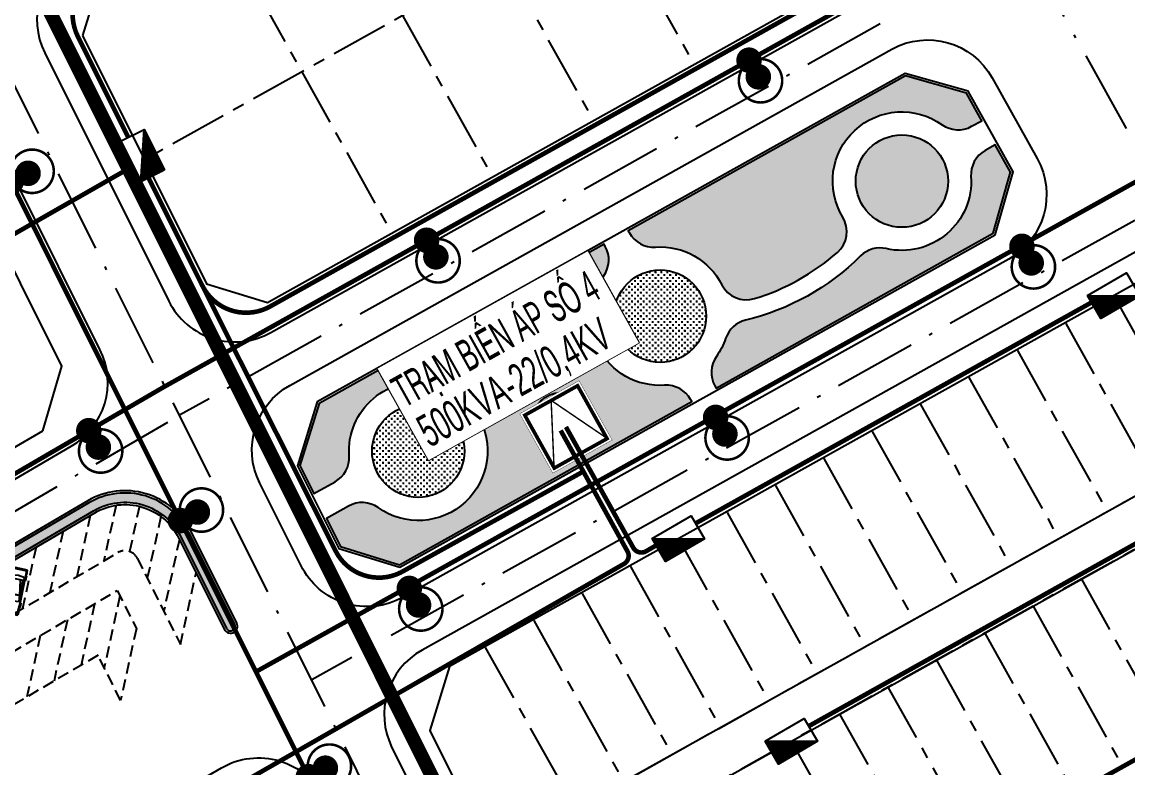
# Model space of a CAD drawing. Header units: metres. Extents: x 566107 to 571261, y 2062953 to 2068466.
# Drawn here: x 568926.5 to 569046.3, y 2066257.9 to 2066338.6 of the extents above; entities that cross this region are included whole.
import ezdxf
from ezdxf.enums import TextEntityAlignment as Align

# ---------------------------------------------------------------- set-up
doc = ezdxf.new("R2010")
doc.units = ezdxf.units.M
for name, pattern in [('ACAD_ISO10W100', [18.5, 12, -3, 0.5, -3]), ('CENTER', [2, 1.25, -0.25, 0.25, -0.25]), ('DOT', [0.25, 0, -0.25]), ('HIDDEN', [0.375, 0.25, -0.125])]:
    doc.linetypes.add(name, pattern=pattern)
for name, color, linetype in [('BoThamCo', 94, 'CONTINUOUS'), ('ChiaLo', 128, 'CENTER'), ('Dien', 1, 'CONTINUOUS'), ('Dien CS', 2, 'CONTINUOUS'), ('DIEN HOA', 251, 'CONTINUOUS'), ('DIEN QH', 6, 'CONTINUOUS'), ('Dien SH', 6, 'CONTINUOUS'), ('DIENQH', 1, 'CONTINUOUS'), ('ghi_chu', 7, 'CONTINUOUS'), ('hacth sdd', 8, 'CONTINUOUS'), ('LogDg', 7, 'CONTINUOUS'), ('RANHGIOI', 2, 'HIDDEN'), ('TimDg', 222, 'CONTINUOUS'), ('ViaHeS', 32, 'CONTINUOUS')]:
    doc.layers.add(name, color=color, linetype=linetype)
doc.styles.add('ARIALB', font='VHARIALB.TTF', dxfattribs={"width": 0.75})
doc.styles.add('KTEN', font='VHARIALN.TTF')
doc.styles.get("Standard").update_dxf_attribs({"font": 'VHARIALN.TTF'})
doc.styles.add('style3', font='VHARIALN.TTF')
doc.linetypes.add('DD0', pattern='A,12.7,-5.08,["0,4kV",Standard,S=2.54,R=0,X=-2.54,Y=-1.27],-9.35', length=27.13)
doc.linetypes.add('DIEN22KV', pattern='A,12.7,-5.08,["22KV",Standard,S=2.54,R=0,X=-2.54,Y=-1.27],-9.08', length=26.86)
doc.linetypes.add('DIENCS_LINE', pattern='A,12.7,-5.08,["CS",Standard,S=2.54,R=0,X=-2.54,Y=-1.27],-6.35', length=24.13)
pattern_1 = [(0, (568838.590178164, 2066230.129243872), (0.3175, 0.3175), [0.15875, -0.4762500000000001]), (90, (568838.6695531639, 2066230.049868872), (-0.3175, 0.3175), [0.15875, -0.4762500000000001])]
pattern_2 = [(0, (568078.4122556136, 2065965.172538756), (0.3175, 0.3175), [0.15875, -0.4762500000000001]), (90, (568078.4916306136, 2065965.093163756), (-0.3175, 0.3175), [0.15875, -0.4762500000000001])]

# ---------------------------------------------------------------- blocks, each defined once
blk = doc.blocks.new('mb-«t«-1')
at = {"color": 251}
blk.add_wipeout([(859.1008053915066, 6.912159733474255e-10), (876.4170112080319, 536.8023803266333), (817.9421219586802, 536.8023803263932), (817.9421219590149, 623.3834094121194), (911.0494228420575, 623.3834094120466), (911.0494228420939, 1194.8182013719052), (821.250902964377, 1195.2694367584772), (825.48385027123, 3652.3221924818645), (893.7332170252776, 3652.322192481959), (893.7332170251393, 4180.466469899417), (783.1019020833337, 4180.466469899933), (762.6167174240763, 4262.407208536548), (850.4427024826291, 4284.363704801392), (807.1521879407155, 5028.960554932004), (-4.147295840084553e-10, 5098.225378200084), (-850.4427024835895, 5028.960554931771), (-893.7332170259833, 4310.338013527384), (-805.5796729880967, 4304.72313811096), (-805.5796729881549, 4206.440778624899), (-919.7075257516917, 4206.4407786253), (-919.7075257514298, 3695.6127070240836), (-845.4794587780998, 3678.296501207391), (-824.4683937580339, 1194.8182013719925), (-893.7173196602234, 1195.8674275223239), (-902.3913199349045, 623.3834094114573), (-813.5035004546444, 624.4862034761973), (-813.5035004547462, 536.8023803267861), (-885.0751141174333, 536.8023803265896), (-859.1008053922778, -1.4551915228366852e-11)], dxfattribs=at).dxf.layer = 'DIEN HOA'
at = {"layer": 'DIEN HOA', "color": 251, "linetype": 'Continuous'}
for p, q in [((-893.7332170257578, 4310.338013526982), (-850.4427024836186, 5028.960554931313)), ((-4.656613e-10, 5098.22537819948), (-850.4427024836186, 5028.960554931313)), ((-763.8616733985252, 4959.695731663611), (-850.4427024836186, 3600.37357503036)), ((-8.658102908637373, 5020.302452023141), (-763.8616733985252, 4959.695731663611)), ((-183.7687785296002, 4977.011937480419), (-711.9130559473997, 4977.011937480885)), ((-183.7687785296002, 4977.011937480419), (-711.9130559473997, 4977.011937480885)), ((-668.6225414049113, 4803.849879310932), (-711.9130559473997, 4977.011937480885)), ((-183.7687785296002, 4977.011937480419), (-400.2213512419257, 4803.849879310465)), ((-8.658102908637373, 5020.302452023141), (-58.90579129569232, 3623.416714868508)), ((-8.658102908637373, 5020.302452023141), (142.1995540964417, 3622.354830442462)), ((685.938747221604, 4977.011937480419), (-8.658102908637373, 5020.302452023141)), ((807.1521879405483, 5028.960554931778), (-4.656613e-10, 5098.22537819948)), ((337.6660134306877, 4803.849879310932), (164.5039552609669, 4977.011937480419)), ((685.938747221604, 4977.011937480419), (207.7944698036881, 4977.011937480885)), ((685.938747221604, 4977.011937480419), (207.7944698036881, 4977.011937480885)), ((685.938747221604, 4977.011937480419), (642.6482326791155, 4803.849879310932)), ((720.5711588556876, 4959.695731663611), (685.938747221604, 4977.011937480419)), ((720.5711588556876, 4959.695731663611), (833.1264966658784, 3557.083060488105)), ((807.1521879405483, 5028.960554931778), (850.4427024831531, 4284.363704801071)), ((-919.7075257513208, 4206.440778624732), (-919.7075257512041, 4180.466469899286)), ((-919.7075257513208, 4206.440778624732), (-815.8102908495348, 4206.440778624732)), ((-919.7075257512041, 4180.466469899286), (-919.7075257513208, 4128.517852448392)), ((-919.7075257513208, 4128.517852448392), (-919.7075257512041, 4180.466469899286)), ((-919.7075257513208, 4128.517852448392), (-919.7075257514371, 4041.936823363417)), ((-919.7075257514371, 4041.936823363417), (-919.7075257513208, 4128.517852448392)), ((-919.7075257514371, 4041.936823363417), (-919.7075257515534, 3938.03958846163)), ((-919.7075257515534, 3938.03958846163), (-919.7075257514371, 4041.936823363417)), ((-919.7075257514371, 3834.14235355938), (-919.7075257515534, 3938.03958846163)), ((-919.7075257515534, 3938.03958846163), (-919.7075257514371, 3834.14235355938)), ((-919.7075257513208, 3756.219427383506), (-919.7075257514371, 3834.14235355938)), ((-919.7075257514371, 3834.14235355938), (-919.7075257513208, 3756.219427383506)), ((-919.7075257515534, 3695.612707023975), (-919.7075257513208, 3756.219427383506)), ((-919.7075257513208, 3756.219427383506), (-919.7075257515534, 3695.612707023975)), ((-919.7075257515534, 3695.612707023975), (-919.7075257513208, 3678.2965012067)), ((-919.7075257513208, 3678.2965012067), (-824.4683937579393, 3678.2965012067)), ((-893.7332170257578, 4310.338013526982), (-807.1521879411303, 4301.679910618346)), ((-850.4427024833858, 4500.816277513746), (-763.8616733987583, 4500.816277513279)), ((43.29051454213913, 3635.005986664444), (-746.5454675814833, 3539.766854671296)), ((-400.2213512419257, 4803.849879310465), (-668.6225414049113, 4803.849879310932)), ((737.8873646724969, 3539.76685467083), (43.29051454213913, 3635.005986664444)), ((642.6482326791155, 4803.849879310932), (337.6660134306877, 4803.849879310932)), ((850.4427024831531, 4284.363704801071), (781.1778792151018, 4267.047498984262)), ((783.1019020834938, 4180.466469899286), (824.4683937575902, 4180.466469899286)), ((824.4683937575902, 4180.466469899286), (824.468393757357, 4163.150264082011)), ((824.4683937575902, 4180.466469899286), (893.7332170252921, 4180.466469899286)), ((859.0013357762946, 3652.322192481253), (824.4683937574736, 3652.322192481253)), ((893.7332170254085, 3652.322192481253), (859.0013357762946, 3652.322192481253)), ((893.7332170252921, 4180.466469899286), (893.7332170254085, 3652.322192481253)), ((-850.4427024836186, 3600.37357503036), (-807.1521879408974, 112.5553378104232)), ((-746.5454675814833, 3539.766854671296), (-737.8873646729623, 848.4940850320273)), ((-746.5454675814833, 3539.766854671296), (-633.9901297710603, 2881.751033625566)), ((-703.2549530391113, 3548.424957579468), (-616.6739239542512, 2916.383445259649)), ((-642.6482326795813, 2907.725342350547), (-341.5447812121129, 1229.450613005552)), ((-633.9901297710603, 2881.751033625566), (-633.9901297710603, 1437.24508280959)), ((608.0158210452646, 2916.383445259649), (-616.6739239542512, 2916.383445259649)), ((-616.6739239542512, 2916.383445259649), (-616.6739239541348, 2890.409136534203)), ((-616.6739239541348, 2890.409136534203), (-616.6739239542512, 1229.450613005087)), ((-616.6739239541348, 2890.409136534203), (608.0158210453808, 2890.409136534203)), ((633.9901297703618, 2907.725342351012), (382.8866783033591, 1229.450613005552)), ((737.8873646724969, 3539.76685467083), (608.0158210452646, 2916.383445259649)), ((608.0158210452646, 2916.383445259649), (608.0158210450318, 1238.108715913724)), ((608.0158210453808, 2890.409136534203), (608.0158210452646, 1229.450613005087)), ((729.2292617637431, 3479.1601343113), (633.9901297704782, 2890.409136534203)), ((633.9901297704782, 2890.409136534203), (642.6482326791155, 1445.903185717761)), ((729.2292617638595, 848.4940850320273), (737.8873646724969, 3539.76685467083)), ((833.1264966658784, 3557.083060488105), (815.8102908488361, 112.5553378099575)), ((-633.9901297710603, 1437.24508280959), (-746.5454675814833, 1160.18578973785)), ((-737.8873646729623, 848.4940850320273), (-616.6739239542512, 1229.450613005087)), ((-616.6739239542512, 1229.450613005087), (608.0158210452646, 1229.450613005087)), ((729.2292617638595, 848.4940850320273), (608.0158210450318, 1238.108715913724)), ((642.6482326791155, 1445.903185717761), (729.2292617639757, 1134.211481011938)), ((-893.7332170257578, 1194.818201371468), (-902.3913199347444, 623.3834094107151)), ((-902.3913199343953, 1099.57906937832), (-902.3913199345114, 1012.998040292877)), ((-815.8102908496512, 623.3834094111808), (-902.3913199347444, 623.3834094107151)), ((-824.4683937579393, 1194.818201371468), (-893.7332170257578, 1194.818201371468)), ((-885.0751141172368, 536.8023803262039), (-859.1008053921395, -4.656613e-10)), ((-815.8102908495348, 536.8023803262039), (-885.0751141172368, 536.8023803262039)), ((-859.1008053921395, -4.656613e-10), (859.1008053914412, 0)), ((815.8102908488361, 112.5553378099575), (-807.1521879408974, 112.5553378104232)), ((-17.31620581750758, 761.9130559470503), (-737.8873646729623, 874.4683937574736)), ((746.545467580785, 874.4683937574736), (-17.31620581750758, 761.9130559470503)), ((815.8102908486034, 536.8023803262039), (876.4170112080175, 536.8023803262039)), ((911.0494228422176, 1194.818201371468), (824.468393757357, 1194.818201371468)), ((824.468393757357, 623.3834094111808), (911.049422842334, 623.3834094111808)), ((859.1008053914412, 0), (876.4170112080175, 536.8023803262039)), ((911.049422842334, 623.3834094111808), (911.0494228422176, 1194.818201371468))]:
    blk.add_line(p, q, dxfattribs=at)
blk = doc.blocks.new('dsl')
at = {"color": 158, "linetype": 'DOT'}
blk.add_wipeout([(0, 1.5), (0.33644860936327353, 1.4617805352900177), (0.7271365341730276, 1.3119727361482205), (1.0179708990035576, 1.1016965319868746), (1.2342348857782783, 0.8524460373446345), (1.3543988210148825, 0.6446734317579512), (1.4417184349149323, 0.4140627419110956), (1.5, 0), (1.4408082852605588, -0.41721874987695173), (1.3263853264506624, -0.7005012247245759), (1.1508682344574481, -0.9620303045958281), (0.9135099182603594, -1.1897477167658508), (0.6119164755800454, -1.3695102143101394), (0.38024214177858096, -1.4510051391553134), (0, -1.5), (-0.4646015835460416, -1.4262346820905236), (-0.7918897030176879, -1.2739351231138016), (-1.1446356684900818, -0.9694375619291122), (-1.3156433532713265, -0.7204738487488953), (-1.4267119241412873, -0.46313398238271475), (-1.493310356047019, -0.14150682114990332), (-1.5, 0), (-1.4614062352338948, 0.3380707260221243), (-1.3372086829040484, 0.6796123441309305), (-1.1726255954709188, 0.9353871992789777), (-0.9171726725762708, 1.1869264040143435), (-0.6270318645983934, 1.362655877601469), (-0.2542087298352414, 1.478302378207502)], dxfattribs=at).dxf.layer = 'ghi_chu'
at = {"layer": 'ghi_chu', "color": 32}
blk.add_circle((0, 0), 1.5, dxfattribs=at)
at = {"layer": 'ghi_chu', "style": 'ARIALB'}
blk.add_attdef('01', text='', height=1.5, dxfattribs=at).set_placement((0, -0.75), align=Align.CENTER)
blk = doc.blocks.new('tbaQH')
at = {"layer": 'DIEN QH', "color": 1, "const_width": 0.1866239999999999}
blk.add_lwpolyline([(-9.053417123966673, -9.007060043565934), (10.1559498450525, -9.007060043007142), (10.1559498450525, 10.20230692489444), (-9.053417124525467, 10.20230692489444)], close=True, dxfattribs=at)
at = {"linetype": 'Continuous'}
blk.add_wipeout([(-9.053417123966673, 10.202306924961597), (10.155949845285077, 10.202306924961597), (10.155949845285077, -9.007060043565934), (-9.053417123966673, -9.007060043565934)], dxfattribs=at).dxf.layer = 'DIEN QH'
at = {"layer": 'DIEN QH', "color": 1}
for points, const_width in [([(-8.0465038792424, -8.003846961498269), (9.150037197283643, -8.003846961498269), (9.150037197283643, 9.192694115027777), (-8.0465038792424, 9.192694115027777)], 1.0368), ([(-8.113529908769587, -8.003846961498269), (9.207057257256647, -8.003846961498269), (0.5517666584618294, 9.234575191088013)], 0.4147199999999999)]:
    blk.add_lwpolyline(points, close=True, dxfattribs=dict(at, const_width=const_width))
blk = doc.blocks.new('cluong')
at = {"linetype": 'Continuous'}
blk.add_wipeout([(-8.175465915530367, 4.082034842994972), (9.200717352745414, 4.082034842982694), (9.200717352745414, -3.489652347628521), (-8.175465915530367, -3.489652347628862)], dxfattribs=at).dxf.layer = 'DIEN QH'
at = {"layer": 'DIENQH', "color": 4}
blk.add_lwpolyline([(-8.175465915530367, 4.082034842982694), (9.200717352745414, 4.082034842982694), (9.200717352745414, -3.489652347628635), (-8.175465915530367, -3.489652347628635)], close=True, dxfattribs=at)
at = {"linetype": 'Continuous'}
blk.add_wipeout([(-8.17546591553105, 4.082034842982807), (9.20071735274405, 4.082034842982807), (9.20071735274405, -3.4896523476286347), (-8.17546591553105, -3.4896523476286347)], dxfattribs=at).dxf.layer = 'DIEN QH'
at = {"layer": 'DIENQH', "color": 7, "style": 'style3', "width": 0.75}
for tag, p in [('TENTBA', (-3.678088293129804, 0.9659584685280151)), ('CONGTBA', (-4.848835408351988, -2.704138502759406))]:
    blk.add_attdef(tag, p, '', height=2.399999999906868, dxfattribs=at)
blk = doc.blocks.new('TCT')
at = {"layer": 'Dien SH', "linetype": 'ACAD_ISO10W100'}
h = blk.add_hatch(dxfattribs=at)
h.set_pattern_fill('ANSI31', color=8, scale=0.2, angle=359.8821450780735, style=0)
h.set_pattern_definition([(44.88214507807346, (4489.845164539991, -1045.592616699636), (-0.01764126996163365, 0.01771399430226742), [])])
h.paths.add_polyline_path([(-0.8581047976622358, 0.5049081214237958), (-2.414953387225978, -0.262628068914637), (-2.417317806510255, -1.412101125111803), (2.405679001938552, -1.422021833481267)])
h.paths.add_polyline_path([(-0.8581047976622358, 0.5049081214237958), (-2.411488130805083, 1.422021833714098), (-2.414953387225978, -0.262628068914637)])
at = {"layer": 'Dien SH', "color": 4, "linetype": 'ACAD_ISO10W100'}
blk.add_line((-2.411508536781184, 1.412101365625858), (2.4115085368976, -1.412101365625858), dxfattribs=at)
at = {"layer": 'Dien SH', "color": 4, "linetype": 'Continuous'}
blk.add_lwpolyline([(-2.411508536781184, 1.412101365625858), (2.411508677410893, 1.412101125577465), (2.4115085368976, -1.412101365625858), (-2.411508677876554, -1.412101125344634)], close=True, dxfattribs=at)
blk = doc.blocks.new('cs12')
at = {"layer": 'Dien CS', "color": 7, "linetype": 'Continuous', "ltscale": 20}
for points, const_width in [([(1.738124508876354, 0.9654597032349557, 1), (-1.738124508876354, 4.129747934639454, 1)], 0.2765145599999999), ([(0.5112130908528343, 1.592490859562531, 1), (-0.5112130909692496, 2.523163869744167, 1)], 1.3825728), ([(0.5112130906200036, 0.4653365048579872, -1), (-0.5112130905035883, -0.4653365048579872, -1)], 1.3825728)]:
    blk.add_lwpolyline(points, format="xyb", close=True, dxfattribs=dict(at, const_width=const_width))

msp = doc.modelspace()

# ---------------------------------------------------------------- hatches: boundary and pattern name
at = {"layer": 'hacth sdd'}
h = msp.add_hatch(dxfattribs=at)
h.set_pattern_fill('CROSS', color=64, scale=0.05, style=0)
h.set_pattern_definition(pattern_2)
edge = h.paths.add_edge_path()
edge.add_arc((568994.900192124, 2066317.267595718), 2.999999999840123, 209.1612944929664, 273.7843609646477)
edge.add_arc((568995.5932083497, 2066306.79049075), 7.500000000119837, 27.00167969835769, 93.78436095941481, ccw=False)
edge.add_arc((569004.9486371016, 2066311.557665266), 2.999999999752195, 207.0016797105366, 287.0710498020986)
edge.add_arc((568998.6307783346, 2066332.131168882), 24.52171903996585, 287.0710497950771, 311.249859567972)
edge.add_arc((569012.8209940578, 2066315.950249003), 3.000000000149219, 311.2498595683332, 391.3216308123646)
edge.add_arc((569021.7907517337, 2066321.408586409), 7.499999999895196, 54.53831220864248, 211.3216308098866, ccw=False)
edge.add_arc((569027.8824154369, 2066329.960874601), 3.000000000128534, 234.5383122030559, 299.1606591787439)
edge.add_line((569029.3441959543, 2066327.341104054), (569030.4423001978, 2066327.953824658))
edge.add_line((569030.4423001978, 2066327.953824658), (569028.7873141497, 2066330.919776572))
edge.add_line((569028.7873141497, 2066330.919776572), (569022.1839513736, 2066332.793158831))
edge.add_line((569022.1839513736, 2066332.793158831), (568992.1522044293, 2066316.035597135))
edge.add_line((568992.1522044293, 2066316.035597135), (568992.2804377857, 2066315.805786152))
edge = h.paths.add_edge_path(flags=17)
edge.add_arc((569021.7907517336, 2066321.408586409), 4.999999999999999, 0, 360)
h = msp.add_hatch(dxfattribs=at)
h.set_pattern_fill('CROSS', color=64, scale=0.05, style=0)
h.set_pattern_definition(pattern_2)
edge = h.paths.add_edge_path()
edge.add_arc((568994.900192124, 2066317.267595718), 2.999999999840123, 209.1612944929664, 273.7843609646477)
edge.add_arc((568995.5932083497, 2066306.79049075), 7.500000000119837, 27.00167969835769, 93.78436095941481, ccw=False)
edge.add_arc((569004.9486371016, 2066311.557665266), 2.999999999752195, 207.0016797105366, 287.0710498020986)
edge.add_arc((568998.6307783346, 2066332.131168882), 24.52171903996585, 287.0710497950771, 311.249859567972)
edge.add_arc((569012.8209940578, 2066315.950249003), 3.000000000149219, 311.2498595683332, 391.3216308123646)
edge.add_arc((569021.7907517337, 2066321.408586409), 7.499999999895196, 54.53831220864248, 211.3216308098866, ccw=False)
edge.add_arc((569027.8824154369, 2066329.960874601), 3.000000000128534, 234.5383122030559, 299.1606591787439)
edge.add_line((569029.3441959543, 2066327.341104054), (569030.4423001978, 2066327.953824658))
edge.add_line((569030.4423001978, 2066327.953824658), (569028.7873141497, 2066330.919776572))
edge.add_line((569028.7873141497, 2066330.919776572), (569022.1839513736, 2066332.793158831))
edge.add_line((569022.1839513736, 2066332.793158831), (568992.1522044293, 2066316.035597135))
edge.add_line((568992.1522044293, 2066316.035597135), (568992.2804377857, 2066315.805786152))
edge = h.paths.add_edge_path(flags=17)
edge.add_arc((569021.7907517336, 2066321.408586409), 4.999999999999999, 0, 360)
h = msp.add_hatch(dxfattribs=at)
h.set_pattern_fill('CROSS', color=64, scale=0.05, style=0)
h.set_pattern_definition(pattern_2)
edge = h.paths.add_edge_path()
edge.add_arc((569019.427357316, 2066311.178025973), 2.999999999991257, 76.99211274838673, 134.7851384515737)
edge.add_arc((568998.6307783347, 2066332.131168882), 26.52171903986554, 283.5364929131025, 314.78513844348043, ccw=False)
edge.add_arc((569005.5407688668, 2066303.429532588), 3.000000000046179, 103.5364929117617, 161.3315564007081)
edge.add_arc((568995.5932083501, 2066306.79049075), 7.499999999551714, 324.53822801632833, 341.3315564072948, ccw=False)
edge.add_arc((569004.1454875906, 2066300.69881448), 2.999999999549476, 144.5382280104939, 209.1612944912501)
edge.add_line((569001.5257332528, 2066299.237004914), (569001.6539666073, 2066299.007193935))
edge.add_line((569001.6539666073, 2066299.007193935), (569031.6857135515, 2066315.764755632))
edge.add_line((569031.6857135515, 2066315.764755632), (569033.5590958105, 2066322.368118407))
edge.add_line((569033.5590958105, 2066322.368118407), (569031.9041097636, 2066325.334070319))
edge.add_line((569031.9041097636, 2066325.334070319), (569030.8060751656, 2066324.721388577))
edge.add_arc((569032.2678556835, 2066322.10161803), 3.000000000125794, 119.1606591886769, 183.7844451575892)
edge.add_arc((569021.7907517336, 2066321.408586408), 7.499999999964484, -103.00788725871269, 3.7844451570833826, ccw=False)
edge = h.paths.add_edge_path()
edge.add_arc((569021.7907517336, 2066321.408586409), 4.999999999999999, 0, 360)
h = msp.add_hatch(dxfattribs=at)
h.set_pattern_fill('CROSS', color=64, scale=0.05, style=0)
h.set_pattern_definition(pattern_2)
edge = h.paths.add_edge_path()
edge.add_arc((569019.427357316, 2066311.178025973), 2.999999999991257, 76.99211274838673, 134.7851384515737)
edge.add_arc((568998.6307783347, 2066332.131168882), 26.52171903986554, 283.5364929131025, 314.78513844348043, ccw=False)
edge.add_arc((569005.5407688668, 2066303.429532588), 3.000000000046179, 103.5364929117617, 161.3315564007081)
edge.add_arc((568995.5932083501, 2066306.79049075), 7.499999999551714, 324.53822801632833, 341.3315564072948, ccw=False)
edge.add_arc((569004.1454875906, 2066300.69881448), 2.999999999549476, 144.5382280104939, 209.1612944912501)
edge.add_line((569001.5257332528, 2066299.237004914), (569001.6539666073, 2066299.007193935))
edge.add_line((569001.6539666073, 2066299.007193935), (569031.6857135515, 2066315.764755632))
edge.add_line((569031.6857135515, 2066315.764755632), (569033.5590958105, 2066322.368118407))
edge.add_line((569033.5590958105, 2066322.368118407), (569031.9041097636, 2066325.334070319))
edge.add_line((569031.9041097636, 2066325.334070319), (569030.8060751656, 2066324.721388577))
edge.add_arc((569032.2678556835, 2066322.10161803), 3.000000000125794, 119.1606591886769, 183.7844451575892)
edge.add_arc((569021.7907517336, 2066321.408586408), 7.499999999964484, -103.00788725871269, 3.7844451570833826, ccw=False)
edge = h.paths.add_edge_path()
edge.add_arc((569021.7907517336, 2066321.408586409), 4.999999999999999, 0, 360)
h = msp.add_hatch(dxfattribs=at)
h.set_pattern_fill('CROSS', color=64, scale=0.05, style=0)
h.set_pattern_definition(pattern_2)
edge = h.paths.add_edge_path()
edge.add_line((568989.6606834473, 2066314.343976586), (568989.5324500907, 2066314.573787568))
edge.add_line((568989.5324500907, 2066314.573787568), (568958.6524853482, 2066297.342924664))
edge.add_line((568958.6524853482, 2066297.342924664), (568956.5818966872, 2066290.626323467))
edge.add_line((568956.5818966872, 2066290.626323467), (568958.1010836307, 2066287.58884646))
edge.add_line((568958.1010836307, 2066287.58884646), (568960.3802755754, 2066288.860590807))
edge.add_arc((568958.9184950578, 2066291.480361354), 3.000000000012345, 299.1606591847937, 363.7789880807622)
edge.add_arc((568969.3956649667, 2066292.172395092), 7.499999999732554, 76.99513723215023, 183.7789880789874, ccw=False)
edge.add_arc((568971.7585193367, 2066302.40308027), 3.000000000065246, 256.9951372463491, 314.7877939789809)
edge.add_arc((568992.5553240338, 2066281.451652187), 26.52066097388798, 103.53575255297159, 134.787793963887, ccw=False)
edge.add_arc((568985.6459520198, 2066310.152349089), 2.999999999597681, 283.5357525459602, 341.3263714917318)
edge.add_arc((568995.5932083491, 2066306.79049075), 7.499999999216548, 144.5382280078544, 161.3263714934285, ccw=False)
edge.add_arc((568987.0409291092, 2066312.88216702), 2.999999999969017, 324.5382280107418, 389.1612944819501)
h = msp.add_hatch(dxfattribs=at)
h.set_pattern_fill('CROSS', color=64, scale=0.05, style=0)
h.set_pattern_definition(pattern_2)
edge = h.paths.add_edge_path()
edge.add_line((568989.6606834473, 2066314.343976586), (568989.5324500907, 2066314.573787568))
edge.add_line((568989.5324500907, 2066314.573787568), (568958.6524853482, 2066297.342924664))
edge.add_line((568958.6524853482, 2066297.342924664), (568956.5818966872, 2066290.626323467))
edge.add_line((568956.5818966872, 2066290.626323467), (568958.1010836307, 2066287.58884646))
edge.add_line((568958.1010836307, 2066287.58884646), (568960.3802755754, 2066288.860590807))
edge.add_arc((568958.9184950578, 2066291.480361354), 3.000000000012345, 299.1606591847937, 363.7789880807622)
edge.add_arc((568969.3956649667, 2066292.172395092), 7.499999999732554, 76.99513723215023, 183.7789880789874, ccw=False)
edge.add_arc((568971.7585193367, 2066302.40308027), 3.000000000065246, 256.9951372463491, 314.7877939789809)
edge.add_arc((568992.5553240338, 2066281.451652187), 26.52066097388798, 103.53575255297159, 134.787793963887, ccw=False)
edge.add_arc((568985.6459520198, 2066310.152349089), 2.999999999597681, 283.5357525459602, 341.3263714917318)
edge.add_arc((568995.5932083491, 2066306.79049075), 7.499999999216548, 144.5382280078544, 161.3263714934285, ccw=False)
edge.add_arc((568987.0409291092, 2066312.88216702), 2.999999999969017, 324.5382280107418, 389.1612944819501)
h = msp.add_hatch(dxfattribs=at)
h.set_pattern_fill('CROSS', color=64, scale=0.05, style=0)
h.set_pattern_definition(pattern_2)
edge = h.paths.add_edge_path()
edge.add_arc((568995.59320835, 2066306.790490751), 4.999999999999999, 0, 360)
h = msp.add_hatch(dxfattribs=at)
h.set_pattern_fill('CROSS', color=64, scale=0.05, style=0)
h.set_pattern_definition(pattern_2)
edge = h.paths.add_edge_path()
edge.add_arc((568995.59320835, 2066306.790490751), 4.999999999999999, 0, 360)
h = msp.add_hatch(dxfattribs=at)
h.set_pattern_fill('CROSS', color=64, scale=0.05, style=0)
h.set_pattern_definition(pattern_2)
edge = h.paths.add_edge_path()
edge.add_line((568961.8414062482, 2066286.240457659), (568959.4444123283, 2066284.902982124))
edge.add_line((568959.4444123283, 2066284.902982124), (568960.9715768695, 2066281.849554632))
edge.add_line((568960.9715768695, 2066281.849554632), (568967.3701596698, 2066279.877004439))
edge.add_line((568967.3701596698, 2066279.877004439), (568999.034212269, 2066297.54538437))
edge.add_line((568999.034212269, 2066297.54538437), (568998.9059789144, 2066297.775195348))
edge.add_arc((568996.2862245755, 2066296.313385783), 3.000000000324839, 29.16129447761655, 93.78436095296817)
edge.add_arc((568995.5932083495, 2066306.79049075), 7.499999999476652, 206.9972882450919, 273.78436096597886, ccw=False)
edge.add_arc((568986.2374142437, 2066302.024033299), 2.999999999792951, 26.99728824210899, 107.0720569500726)
edge.add_arc((568992.5553240334, 2066281.451652186), 24.52066097370816, 107.0720569490995, 131.2522115896917)
edge.add_arc((568978.3651417494, 2066297.631194067), 3.000000000379359, 131.2522115932877, 211.3245792068709)
edge.add_arc((568969.395664967, 2066292.172395092), 7.499999999943848, -125.46714468134888, 31.324579204690508, ccw=False)
edge.add_arc((568963.3031867656, 2066283.620687112), 3.000000000220642, 54.53285531766409, 119.1606591845686)
h = msp.add_hatch(dxfattribs=at)
h.set_pattern_fill('CROSS', color=64, scale=0.05, style=0)
h.set_pattern_definition(pattern_2)
edge = h.paths.add_edge_path()
edge.add_line((568961.8414062482, 2066286.240457659), (568959.4444123283, 2066284.902982124))
edge.add_line((568959.4444123283, 2066284.902982124), (568960.9715768695, 2066281.849554632))
edge.add_line((568960.9715768695, 2066281.849554632), (568967.3701596698, 2066279.877004439))
edge.add_line((568967.3701596698, 2066279.877004439), (568999.034212269, 2066297.54538437))
edge.add_line((568999.034212269, 2066297.54538437), (568998.9059789144, 2066297.775195348))
edge.add_arc((568996.2862245755, 2066296.313385783), 3.000000000324839, 29.16129447761655, 93.78436095296817)
edge.add_arc((568995.5932083495, 2066306.79049075), 7.499999999476652, 206.9972882450919, 273.78436096597886, ccw=False)
edge.add_arc((568986.2374142437, 2066302.024033299), 2.999999999792951, 26.99728824210899, 107.0720569500726)
edge.add_arc((568992.5553240334, 2066281.451652186), 24.52066097370816, 107.0720569490995, 131.2522115896917)
edge.add_arc((568978.3651417494, 2066297.631194067), 3.000000000379359, 131.2522115932877, 211.3245792068709)
edge.add_arc((568969.395664967, 2066292.172395092), 7.499999999943848, -125.46714468134888, 31.324579204690508, ccw=False)
edge.add_arc((568963.3031867656, 2066283.620687112), 3.000000000220642, 54.53285531766409, 119.1606591845686)
h = msp.add_hatch(dxfattribs=at)
h.set_pattern_fill('CROSS', color=64, scale=0.05, style=0)
h.set_pattern_definition([(0, (568124.4922125977, 2065856.434559209), (0.3175, 0.3175), [0.15875, -0.4762500000000001]), (90, (568124.5715875977, 2065856.355184209), (-0.3175, 0.3175), [0.15875, -0.4762500000000001])])
edge = h.paths.add_edge_path()
edge.add_arc((569156.911069473, 2066299.467663873), 1.749977559394258, 299.1612944793146, 479.1612944793146)
edge.add_line((569156.0583581611, 2066300.995834308), (569006.838920343, 2066217.732148702))
edge.add_arc((569007.6916316544, 2066216.203978268), 1.749977558760716, 119.1612944734299, 270.0000000114346)
edge.add_arc((569007.6916316547, 2066216.203978268), 1.749977558618411, 270, 299.1612944838012)
edge.add_line((569008.5443429664, 2066214.675807835), (569157.7637807849, 2066297.939493438))
h = msp.add_hatch(dxfattribs=at)
h.set_pattern_fill('CROSS', color=64, scale=0.05, style=0)
h.set_pattern_definition(pattern_2)
edge = h.paths.add_edge_path()
edge.add_arc((568969.3956649669, 2066292.172395092), 4.999999999999999, 0, 360)
h = msp.add_hatch(dxfattribs=at)
h.set_pattern_fill('CROSS', color=64, scale=0.05, style=0)
h.set_pattern_definition(pattern_2)
edge = h.paths.add_edge_path()
edge.add_arc((568969.3956649669, 2066292.172395092), 4.999999999999999, 0, 360)
h = msp.add_hatch(dxfattribs=at)
h.set_pattern_fill('CROSS', color=64, scale=0.05, style=0)
h.set_pattern_definition(pattern_1)
edge = h.paths.add_edge_path()
edge.add_line((568933.7143978506, 2066286.586560619), (568838.8331103023, 2066231.056152301))
edge.add_arc((568839.0856665111, 2066230.624625522), 0.4999999999453897, 120.3388151752436, 210.1574367655024)
edge.add_arc((568839.0856665112, 2066230.624625522), 0.5000000000582983, 210.1574367588006, 300.3388151752436)
edge.add_line((568839.33822272, 2066230.193098743), (568934.2195102683, 2066285.72350706))
edge.add_arc((568937.6290190874, 2066279.897895538), 6.749999999833656, 26.571817897282926, 120.3388151815671, ccw=False)
edge.add_line((568943.6660460724, 2066282.91730031), (568948.6265153522, 2066272.999290257))
edge.add_arc((568949.073702536, 2066273.22294987), 0.4999999998949919, 206.5718179198222, 300.157436777037)
edge.add_arc((568949.073702536, 2066273.22294987), 0.5000000000161244, 300.157436777037, 386.5718179078876)
edge.add_line((568949.5208897202, 2066273.446609483), (568944.5604204404, 2066283.364619536))
edge.add_arc((568937.6290190875, 2066279.897895537), 7.749999999986018, 26.57181790134568, 120.3388151821101)
h = msp.add_hatch(dxfattribs=at)
h.set_pattern_fill('CROSS', color=64, scale=0.05, style=0)
h.set_pattern_definition(pattern_1)
edge = h.paths.add_edge_path()
edge.add_line((568933.7143978506, 2066286.586560619), (568838.8331103023, 2066231.056152301))
edge.add_arc((568839.0856665111, 2066230.624625522), 0.4999999999453897, 120.3388151752436, 210.1574367655024)
edge.add_arc((568839.0856665112, 2066230.624625522), 0.5000000000582983, 210.1574367588006, 300.3388151752436)
edge.add_line((568839.33822272, 2066230.193098743), (568934.2195102683, 2066285.72350706))
edge.add_arc((568937.6290190874, 2066279.897895538), 6.749999999833656, 26.571817897282926, 120.3388151815671, ccw=False)
edge.add_line((568943.6660460724, 2066282.91730031), (568948.6265153522, 2066272.999290257))
edge.add_arc((568949.073702536, 2066273.22294987), 0.4999999998949919, 206.5718179198222, 300.157436777037)
edge.add_arc((568949.073702536, 2066273.22294987), 0.5000000000161244, 300.157436777037, 386.5718179078876)
edge.add_line((568949.5208897202, 2066273.446609483), (568944.5604204404, 2066283.364619536))
edge.add_arc((568937.6290190875, 2066279.897895537), 7.749999999986018, 26.57181790134568, 120.3388151821101)

# ---------------------------------------------------------------- linework, layer by layer
at = {"layer": 'BoThamCo'}
for points in [[(568992.2804377859, 2066315.805786152, 0.2896898632729313), (568995.09819676, 2066314.274137156, -0.2999320107246777), (569002.2756574586, 2066310.195615404, 0.3643130540472232), (569005.829309146, 2066308.689840873, 0.1058931237786904), (569014.7990259749, 2066313.694724732, 0.3643249216468126), (569015.3837819654, 2066317.509773976, -0.815458904325644), (569026.1419400929, 2066327.517363689, 0.289686460428459), (569029.3441959543, 2066327.341104054), (569030.4423001978, 2066327.953824658), (569028.7873141497, 2066330.919776572), (569022.1839513736, 2066332.793158831), (568992.1522044293, 2066316.035597135), (568992.2804377857, 2066315.805786152)], [(568992.2804377859, 2066315.805786152, 0.2896898632729313), (568995.09819676, 2066314.274137156, -0.2999320107246777), (569002.2756574586, 2066310.195615404, 0.3643130540472232), (569005.829309146, 2066308.689840873, 0.1058931237786904), (569014.7990259749, 2066313.694724732, 0.3643249216468126), (569015.3837819654, 2066317.509773976, -0.815458904325644), (569026.1419400929, 2066327.517363689, 0.289686460428459), (569029.3441959543, 2066327.341104054), (569030.4423001978, 2066327.953824658), (569028.7873141497, 2066330.919776572), (569022.1839513736, 2066332.793158831), (568992.1522044293, 2066316.035597135), (568992.2804377857, 2066315.805786152)], [(569020.1026128636, 2066314.101043241, 0.2576543115325142), (569017.3140069089, 2066313.307286422, -0.1371992059421847), (569004.8385749476, 2066306.346195699, 0.25766379333555), (569002.698608719, 2066304.389806349, -0.0734061422832508), (569001.7019792364, 2066302.439293414, 0.2896898633264461), (569001.5257332528, 2066299.237004914), (569001.6539666073, 2066299.007193935), (569031.6857135515, 2066315.764755632), (569033.5590958105, 2066322.368118407), (569031.9041097636, 2066325.334070319), (569030.8060751656, 2066324.721388577, 0.2896932661384335), (569029.2743974118, 2066321.903608995, -0.5029056849024971), (569020.1026128636, 2066314.10104324)], [(569020.1026128636, 2066314.101043241, 0.2576543115325142), (569017.3140069089, 2066313.307286422, -0.1371992059421847), (569004.8385749476, 2066306.346195699, 0.25766379333555), (569002.698608719, 2066304.389806349, -0.0734061422832508), (569001.7019792364, 2066302.439293414, 0.2896898633264461), (569001.5257332528, 2066299.237004914), (569001.6539666073, 2066299.007193935), (569031.6857135515, 2066315.764755632), (569033.5590958105, 2066322.368118407), (569031.9041097636, 2066325.334070319), (569030.8060751656, 2066324.721388577, 0.2896932661384335), (569029.2743974118, 2066321.903608995, -0.5029056849024971), (569020.1026128636, 2066314.10104324)], [(568989.6606834473, 2066314.343976586), (568989.5324500907, 2066314.573787568), (568958.6524853482, 2066297.342924664), (568956.5818966872, 2066290.626323467), (568958.1010836307, 2066287.58884646), (568960.3802755754, 2066288.860590807, 0.2896674570872698), (568961.9119721747, 2066291.678085279, -0.5028593181563612), (568971.0834180886, 2066299.480027362, 0.2576525947094516), (568973.8719684279, 2066300.273917773, -0.1372143022132677), (568986.3481082503, 2066307.235676906, 0.2576431129544263), (568988.4880252567, 2066309.191818135, -0.0733833969978657), (568989.4844374637, 2066311.141688086, 0.2896898632897158), (568989.6606834476, 2066314.343976586)], [(568989.6606834473, 2066314.343976586), (568989.5324500907, 2066314.573787568), (568958.6524853482, 2066297.342924664), (568956.5818966872, 2066290.626323467), (568958.1010836307, 2066287.58884646), (568960.3802755754, 2066288.860590807, 0.2896674570872698), (568961.9119721747, 2066291.678085279, -0.5028593181563612), (568971.0834180886, 2066299.480027362, 0.2576525947094516), (568973.8719684279, 2066300.273917773, -0.1372143022132677), (568986.3481082503, 2066307.235676906, 0.2576431129544263), (568988.4880252567, 2066309.191818135, -0.0733833969978657), (568989.4844374637, 2066311.141688086, 0.2896898632897158), (568989.6606834476, 2066314.343976586)], [(568961.8414062482, 2066286.240457659), (568959.4444123283, 2066284.902982124), (568960.9715768695, 2066281.849554632), (568967.3701596698, 2066279.877004439), (568999.034212269, 2066297.54538437), (568998.9059789144, 2066297.775195348, 0.2896898632915413), (568996.08821994, 2066299.306844345, -0.2999528959395321), (568988.910498274, 2066303.385878285, 0.3643397365916948), (568985.3566917886, 2066304.891842211, 0.1058990576765507), (568976.3870172432, 2066299.886637137, 0.364327869195367), (568975.8024340972, 2066296.071537217, -0.8155199690009224), (568965.0438948233, 2066286.064032249, 0.2897122689113736), (568961.8414062479, 2066286.240457659)], [(568961.8414062482, 2066286.240457659), (568959.4444123283, 2066284.902982124), (568960.9715768695, 2066281.849554632), (568967.3701596698, 2066279.877004439), (568999.034212269, 2066297.54538437), (568998.9059789144, 2066297.775195348, 0.2896898632915413), (568996.08821994, 2066299.306844345, -0.2999528959395321), (568988.910498274, 2066303.385878285, 0.3643397365916948), (568985.3566917886, 2066304.891842211, 0.1058990576765507), (568976.3870172432, 2066299.886637137, 0.364327869195367), (568975.8024340972, 2066296.071537217, -0.8155199690009224), (568965.0438948233, 2066286.064032249, 0.2897122689113736), (568961.8414062479, 2066286.240457659)]]:
    msp.add_lwpolyline(points, format="xyb", dxfattribs=at)
msp.add_lwpolyline([(568933.7143978506, 2066286.586560619), (568838.8331103023, 2066231.056152301, 0.4132866684418166), (568838.6533423905, 2066230.373436639, 0.4151410640959912), (568839.33822272, 2066230.193098743), (568934.2195102683, 2066285.72350706, -0.4336040298207842), (568943.6660460724, 2066282.91730031), (568948.6265153522, 2066272.999290257, 0.4326641440931852), (568949.3248914188, 2066272.790625749, 0.3960005966474293), (568949.5208897202, 2066273.446609483), (568944.5604204404, 2066283.364619536, 0.4336040298239282)], format="xyb", close=True, dxfattribs=at)
for centre in [(569021.7907517336, 2066321.408586409), (569021.7907517336, 2066321.408586409), (568995.59320835, 2066306.790490751), (568995.59320835, 2066306.790490751), (568969.3956649669, 2066292.172395092), (568969.3956649669, 2066292.172395092)]:
    msp.add_circle(centre, 4.999999999999999, dxfattribs=at)
at = {"layer": 'ChiaLo', "ltscale": 5}
for points in [[(569105.4592588048, 2066416.191297916), (568939.7480130496, 2066323.72526756)], [(568979.7861270843, 2066368.969241909), (568999.2769212939, 2066334.039184063)], [(568968.8704840073, 2066362.878368718), (568988.3612782172, 2066327.948310873)], [(568957.9548409305, 2066356.787495528), (568977.4456351403, 2066321.857437683)], [(568947.0391978536, 2066350.696622338), (568966.5299920634, 2066315.766564493)], [(569044.7769106072, 2066308.92466646), (569054.522307712, 2066291.459637538)], [(569039.5374019303, 2066306.001047329), (569049.2827990351, 2066288.536018407)], [(569034.2978932534, 2066303.077428198), (569044.0432903582, 2066285.612399275)], [(569029.0583845766, 2066300.153809066), (569038.8037816813, 2066282.688780144)], [(569023.8188758997, 2066297.230189935), (569033.5642730044, 2066279.765161013)], [(569018.5793672225, 2066294.306570804), (569028.3247643273, 2066276.841541881)], [(569013.3398585456, 2066291.382951672), (569023.0852556503, 2066273.91792275)], [(569008.1003498686, 2066288.459332541), (569017.8457469735, 2066270.994303619)], [(569002.8608411917, 2066285.53571341), (569012.6062382966, 2066268.070684487)], [(568997.6213325148, 2066282.612094278), (569007.3667296197, 2066265.147065356)], [(568992.3818238379, 2066279.688475147), (569002.1272209428, 2066262.223446225)], [(569041.2401309576, 2066278.322522913), (569050.9855280621, 2066260.857493991)], [(568987.142315161, 2066276.764856016), (568996.8877122658, 2066259.299827093)], [(569036.0006222806, 2066275.398903782), (569045.7460193853, 2066257.93387486)], [(568981.9028064841, 2066273.841236884), (568991.6482035889, 2066256.376207962)], [(569030.7611136036, 2066272.475284651), (569040.5065107084, 2066255.010255728)], [(568976.6632978071, 2066270.917617753), (568986.4086949119, 2066253.452588831)], [(569025.5216049268, 2066269.551665519), (569035.2670020316, 2066252.086636597)], [(569020.2820962499, 2066266.628046388), (569030.0274933547, 2066249.163017465)], [(569015.0425875729, 2066263.704427256), (569024.7879846778, 2066246.239398334)], [(569009.803078896, 2066260.780808125), (569019.548476001, 2066243.315779202)]]:
    msp.add_lwpolyline(points, dxfattribs=at)
at = {"layer": 'Dien SH', "color": 6, "linetype": 'DD0', "ltscale": 0.45, "const_width": 0.5}
msp.add_lwpolyline([(568937.980963395, 2066326.140553685), (568932.5440980468, 2066337.011074627, -0.4078861762865066), (568934.958790405, 2066344.528390979), (569031.9811598307, 2066398.666378511)], format="xyb", dxfattribs=at)
for points in [[(568925.330808114, 2066315.51876454), (568938.490824772, 2066323.03158416)], [(568999.4451390266, 2066284.3628311), (569042.3288618372, 2066308.27375772)], [(569011.695753333, 2066262.409483583), (569054.5715905578, 2066286.333982179)]]:
    msp.add_lwpolyline(points, dxfattribs=at)
at = {"layer": 'LogDg'}
msp.add_lwpolyline([(568928.9358747741, 2066335.283231183), (568942.3691684854, 2066308.424574353, 0.4275136513640027), (568953.4223222722, 2066305.017116589), (569114.8529454524, 2066395.094581371, 0.4127163668284821), (569117.9606436623, 2066405.942971349), (569103.4765351948, 2066432.215278902, 0.4157123446448776), (569092.5725193013, 2066435.338912062), (568932.1927108774, 2066345.847796557, 0.4010373897933944)], format="xyb", close=True, dxfattribs=at)
msp.add_lwpolyline([(568747.0171258041, 2066111.631777173, -0.2699449570361327), (568731.575560217, 2066124.544051937), (568720.480008246, 2066155.221473286, -0.3624568435240875), (568723.9800231059, 2066164.857297198), (568817.1654171133, 2066219.07224084, -0.414383604057916), (568833.5757515602, 2066214.728496583), (568839.7029900948, 2066204.182834756, 0.4142135623498612), (568850.639198146, 2066201.284670949), (568948.0737645855, 2066257.89608518, -0.4326641440509916), (568959.2477816521, 2066254.557453055), (568976.279262281, 2066220.504546651, -0.3960005967106472), (568973.1432894581, 2066210.008806916), (568830.9200145364, 2066127.374265357, -0.0129992497524106), (568785.852160921, 2066102.733126933, -0.2781172685846299), (568765.2481628542, 2066104.139912225, 0.1108475370652029), (568747.017125681, 2066111.631776453)], format="xyb", dxfattribs=at)
at = {"layer": 'RANHGIOI', "color": 1, "ltscale": 9, "const_width": 0.5}
msp.add_lwpolyline([(568198.2094833301, 2065900.061182543), (568647.0008657249, 2066050.67336649, 0.05068378633206799), (568827.9057364878, 2066132.562174523), (568998.7993124772, 2066231.854729244), (569157.4810069915, 2066320.398305841, 0.006594107435328542), (569132.7737372733, 2066366.646351423), (569000.5592219539, 2066606.466456158), (568982.1523663413, 2066596.773802713), (568641.4879055367, 2066448.283225673), (568640.6420762937, 2066447.920460239, -0.005137433380439285), (568606.7378069196, 2066433.790071242), (568320.2638660165, 2066354.564405334, -0.02056742908652707)], format="xyb", dxfattribs=at)
at = {"layer": 'TimDg', "linetype": 'ACAD_ISO10W100', "ltscale": 0.75}
for points in [[(569046.1840433407, 2066090.796183899), (568821.57940284, 2066539.872865387)], [(569128.493539645, 2066399.270526766), (568943.5426505578, 2066296.068873513)], [(569143.9430924013, 2066371.246641122), (568957.8517504848, 2066267.408621004)], [(569034.9474689574, 2066347.072296209), (569050.2964693978, 2066319.564875656)], [(568706.6297355595, 2066158.233749528), (568943.5426505578, 2066296.068873513)]]:
    msp.add_lwpolyline(points, dxfattribs=at)
at = {"layer": 'ViaHeS'}
msp.add_lwpolyline([(568933.0290793942, 2066337.159168224), (568946.4669454203, 2066310.291369465), (568953.0697987792, 2066308.2558469), (569110.7490731928, 2066396.240078193), (569112.7013439182, 2066403.055088126), (569098.2171723058, 2066429.327510218), (569091.4369285698, 2066431.269821599), (568935.1587404966, 2066344.06738934)], close=True, dxfattribs=at)
at = {"layer": 'ViaHeS', "linetype": 'HIDDEN', "ltscale": 5}
for points in [[(568936.6590146107, 2066286.325110433), (568935.3416908236, 2066280.297224278)], [(568939.1922325189, 2066286.207123998), (568938.1229501695, 2066281.314240159)], [(568933.8591432924, 2066285.222928816), (568932.4073842986, 2066278.57988629)], [(568941.5116612584, 2066285.110868755), (568940.0481990138, 2066278.41427382)], [(568930.9248367675, 2066283.505590828), (568929.4730777736, 2066276.862548302)], [(568943.5290203611, 2066282.632385849), (568941.8290590903, 2066274.853605031)], [(568934.3254595278, 2066275.64709451), (568932.8737005338, 2066269.004051983)], [(568937.0773660477, 2066276.529796035), (568935.3774047769, 2066268.751015217)], [(568931.3911530029, 2066273.929756522), (568929.9393940088, 2066267.286713995)], [(568928.4568464778, 2066272.212418534), (568927.0050874838, 2066265.569376007)]]:
    msp.add_lwpolyline(points, dxfattribs=at)

# ---------------------------------------------------------------- block references
at = {"layer": 'Dien CS', "linetype": 'DIENCS_LINE', "ltscale": 0.5}
for p, rotation in [((569005.2330900343, 2066334.499833645), 209.1612944769836), ((568925.2897568932, 2066321.335684845), 296.5718179019237), ((569034.79774854, 2066314.352105052), 209.1612944769836), ((569001.6141935862, 2066295.835850554), 209.1612944769836), ((568933.7100988275, 2066294.396948015), 210.190580269938), ((568943.6298451452, 2066284.666335753), 296.5718179019237), ((568968.4306386326, 2066277.319596055), 209.1612944769836), ((568957.4967411407, 2066256.940730341), 296.5718179019237)]:
    msp.add_blockref('cs12', p, dxfattribs=dict(at, rotation=rotation))
at = {"layer": 'Dien SH', "yscale": 1.016000000061467, "zscale": 1.016}
for p, xscale, rotation in [((568939.5241241794, 2066324.172913125), 1.016000000020247, 116.5718179038959), ((569044.731208996, 2066309.016042704), 1.015999999975266, 30.15743677636981), ((568997.5756309037, 2066282.703470522), 1.015999999975266, 30.15743677636981), ((569009.8071097287, 2066260.783057309), 1.015999999975266, 30.15743677636981)]:
    msp.add_blockref('TCT', p, dxfattribs=dict(at, xscale=xscale, rotation=rotation))

# ---------------------------------------------------------------- next in the draw order: block references
at = {"layer": 'DIEN HOA', "xscale": 0.0009906, "yscale": 0.0009906, "zscale": 0.0009906, "rotation": 167.6724882213986}
msp.add_blockref('mb-«t«-1', (568926.2463182431, 2066279.489446813), dxfattribs=at)
at = {"layer": 'ghi_chu', "xscale": 2, "yscale": 2, "zscale": 2}
msp.add_blockref('dsl', (568984.8057868469, 2066295.512121349), dxfattribs=at).add_auto_attribs({'01': '03'})

# ---------------------------------------------------------------- next in the draw order: linework, layer by layer
at = {"layer": 'Dien', "color": 10, "linetype": 'DIEN22KV', "const_width": 1.5}
msp.add_lwpolyline([(568832.1889035627, 2066534.286698877), (569052.4357790481, 2066093.922974733)], dxfattribs=at)
at = {"layer": 'LogDg'}
for points in [[(569159.6623122771, 2066329.213685039, 0.0041726284779351), (569144.0220858114, 2066358.589900561, 0.417549530264486), (569133.0940219521, 2066361.757478495), (568969.805933262, 2066270.643557452, 0.4010373898271505), (568966.549097158, 2066260.078992078), (568983.5646127496, 2066226.058006319, 0.4275136513598196), (568994.6177665364, 2066222.650548555), (569154.4712573382, 2066311.847981528, 0.4060167121569392), (569159.662312277, 2066329.213685039)], [(568889.2413447195, 2066321.166134422), (568794.3976935571, 2066265.584786457, 0.3958327165057336), (568791.2657356471, 2066255.091381025), (568804.7121247433, 2066228.206541158, 0.4328364540703139), (568815.8901567232, 2066224.870243337), (568931.7897373424, 2066292.701859072, 0.3958327165092687), (568934.9216952524, 2066303.195264504), (568921.4753061553, 2066330.080104371, 0.4328364540642664), (568910.2972741756, 2066333.416402192), (568889.2413447195, 2066321.166134422)], [(568933.5881197464, 2066286.802324009), (568838.706832198, 2066231.271915691, 0.4132866684979278), (568838.4371803303, 2066230.247842198, 0.4151410641154823), (568839.4645008242, 2066229.977335353), (568934.3457883727, 2066285.50774367, -0.4336040298224646), (568943.4424524803, 2066282.805470504), (568948.4029217601, 2066272.88746045, 0.4326641440892424), (568949.4504858601, 2066272.574463689, 0.3960005966865445), (568949.7444833122, 2066273.558439289), (568944.7840140325, 2066283.476449342, 0.4336040298224646), (568933.5881197462, 2066286.802324008)]]:
    msp.add_lwpolyline(points, format="xyb", dxfattribs=at)
msp.add_lwpolyline([(568967.7511689089, 2066276.36788262, -0.4275136513752855), (568956.6980151217, 2066279.775340383), (568952.2202505321, 2066288.728226032, -0.4010373898275443), (568955.4770866362, 2066299.292791407), (569020.6907524867, 2066335.68168449, -0.4142135623292136), (569031.5749228967, 2066332.593831762), (569036.4476214605, 2066323.861317281, -0.4142135623412944), (569033.3597687344, 2066312.97714687)], format="xyb", close=True, dxfattribs=at)
at = {"layer": 'ViaHeS'}
msp.add_lwpolyline([(569138.7386746873, 2066355.746294066), (569131.9803222391, 2066357.700603108), (568972.7719628899, 2066268.863150217), (568970.6423017875, 2066261.9549291), (568986.410453323, 2066230.42793505), (568992.9702906572, 2066228.467952035), (568998.7993124952, 2066231.854729253), (569151.3682468681, 2066316.987416855), (569154.253330462, 2066326.609755287, 0.0041511948293334)], format="xyb", close=True, dxfattribs=at)
for points in [[(569031.8979591633, 2066315.596901216), (569033.8278671178, 2066322.399507722), (569028.9551685652, 2066331.132022184), (569022.1525620582, 2066333.061930139), (568958.443116264, 2066297.512384168), (568956.3134551614, 2066290.604163052), (568960.795792046, 2066281.642135513), (568967.3986454052, 2066279.606612948)], [(568928.7172749164, 2066294.385101265), (568930.8024610545, 2066301.371371253), (568917.3471345163, 2066328.274080728), (568910.7887561216, 2066330.231554421), (568796.0154306997, 2066263.456826079), (568793.9302445618, 2066256.470556091), (568807.3855711009, 2066229.567846617), (568813.9439494957, 2066227.610372923)]]:
    msp.add_lwpolyline(points, close=True, dxfattribs=at)
at = {"layer": 'ViaHeS', "linetype": 'HIDDEN', "ltscale": 5}
msp.add_lwpolyline([(568842.8956410178, 2066231.985451187), (568841.4438820238, 2066225.342408661), (568936.871350461, 2066281.192475876, -0.4336040298155018), (568938.9705806398, 2066280.568874375), (568943.636178372, 2066271.240433334), (568945.3361396427, 2066279.019214153)], format="xyb", dxfattribs=at)
for points in [[(568927.9905302426, 2066281.788252841), (568926.5387712487, 2066275.145210314)], [(568938.8582261242, 2066272.969127247), (568937.1582648534, 2066265.190346428), (568934.7125777155, 2066270.080276847), (568847.7788113088, 2066219.201250329), (568849.2305703028, 2066225.844292856), (568936.7957501239, 2066277.092861626), (568938.8582261242, 2066272.969127247)]]:
    msp.add_lwpolyline(points, dxfattribs=at)

# ---------------------------------------------------------------- next in the draw order: block references
at = {"layer": 'DIEN QH', "xscale": 0.381000000012204, "yscale": 0.3810000000521541, "zscale": 0.381, "rotation": 29.16129447287712}
msp.add_blockref('tbaQH', (568985.3236497043, 2066294.501437812), dxfattribs=at)

# ---------------------------------------------------------------- next in the draw order: linework, layer by layer
at = {"layer": 'ChiaLo', "ltscale": 5}
msp.add_lwpolyline([(569071.9435627694, 2066272.551970517), (569062.1981656653, 2066290.016999439), (568979.6458186976, 2066243.953210673)], dxfattribs=at)

# ---------------------------------------------------------------- next in the draw order: block references
at = {"layer": 'DIEN QH', "color": 4, "linetype": 'Continuous'}
ref = msp.add_blockref('cluong', (568978.6894953401, 2066301.747566025, 2.06130539801968e-09), dxfattribs=dict(at, xscale=1.499999999804531, yscale=1.5, zscale=1.5, rotation=29.16076813527896))
ref.add_attrib('TENTBA', 'tr¹m biÕn ¸p sè 4', (568967.8656949644, 2066296.829280036, 2.061313473279342e-09), dxfattribs={"color": 7, "height": 3.449999999999996, "rotation": 29.16076810719809, "style": 'KTEN', "width": 0.65})
ref.add_attrib('CONGTBA', '500kva-22/0,4kv', (568970.6225458464, 2066292.521701003, 2.061344440529561e-09), dxfattribs={"color": 7, "height": 3.524999999999996, "rotation": 29.16076810719809, "style": 'KTEN', "width": 0.7})

# ---------------------------------------------------------------- next in the draw order: linework, layer by layer
at = {"layer": 'ChiaLo', "ltscale": 5}
msp.add_lwpolyline([(569050.016419284, 2066311.848285592), (569059.7618163889, 2066294.383256669), (568977.4266831113, 2066248.440672035)], dxfattribs=at)
at = {"layer": 'Dien CS', "color": 11, "linetype": 'DIENCS_LINE', "ltscale": 0.5, "const_width": 0.5}
for points in [[(568835.8259117601, 2066500.21055847), (568973.6002332645, 2066224.743253088)], [(569129.9821561688, 2066367.464519272), (568951.8158600267, 2066268.299138755)]]:
    msp.add_lwpolyline(points, dxfattribs=at)
msp.add_lwpolyline([(569110.0232635719, 2066392.972216271), (568941.8372060613, 2066299.125253573), (568708.7018419616, 2066163.488538739, -0.05082877473974464), (568701.3130047909, 2066160.141315672), (568350.9599651854, 2066042.564556142)], format="xyb", dxfattribs=at)
at = {"layer": 'Dien SH', "color": 6, "linetype": 'DD0', "ltscale": 0.45, "const_width": 0.5}
for points in [[(568940.1729105739, 2066321.757953383), (568946.0055782861, 2066310.096061382, 0.4323525107980189), (568953.4174518673, 2066307.87726278), (569051.9592238532, 2066362.863069195)], [(568946.0055782861, 2066310.096061382), (568960.4368498449, 2066281.386019562, 0.4136112640972204), (568967.4964699222, 2066279.041391465), (568987.2823227997, 2066289.977960717)], [(568948.0008555964, 2066254.962374413), (568991.6851427775, 2066279.976683075, 0.4098004320280626), (568992.0634262308, 2066281.328245536), (568984.8264945402, 2066294.420913119)], [(568985.3961121931, 2066294.802614888), (568992.6967637837, 2066281.718890354, 0.4193149949901224), (568994.0723929523, 2066281.341511943), (568995.1646110427, 2066281.976112229)]]:
    msp.add_lwpolyline(points, format="xyb", dxfattribs=at)
at = {"layer": 'ViaHeS'}
msp.add_lwpolyline([(569145.8952431161, 2066342.445269685), (568977.4069364126, 2066248.429653478), (568979.6458186978, 2066243.953210673), (569148.2435184169, 2066338.029867626), (569145.8952431161, 2066342.445269685)], dxfattribs=at)

# ---------------------------------------------------------------- next in the draw order: block references
at = {"layer": 'Dien CS', "linetype": 'DIENCS_LINE', "ltscale": 0.5, "rotation": 209.1612944769836}
msp.add_blockref('cs12', (568970.3030321884, 2066315.009039436), dxfattribs=at)

doc.saveas('drawing.dxf')
